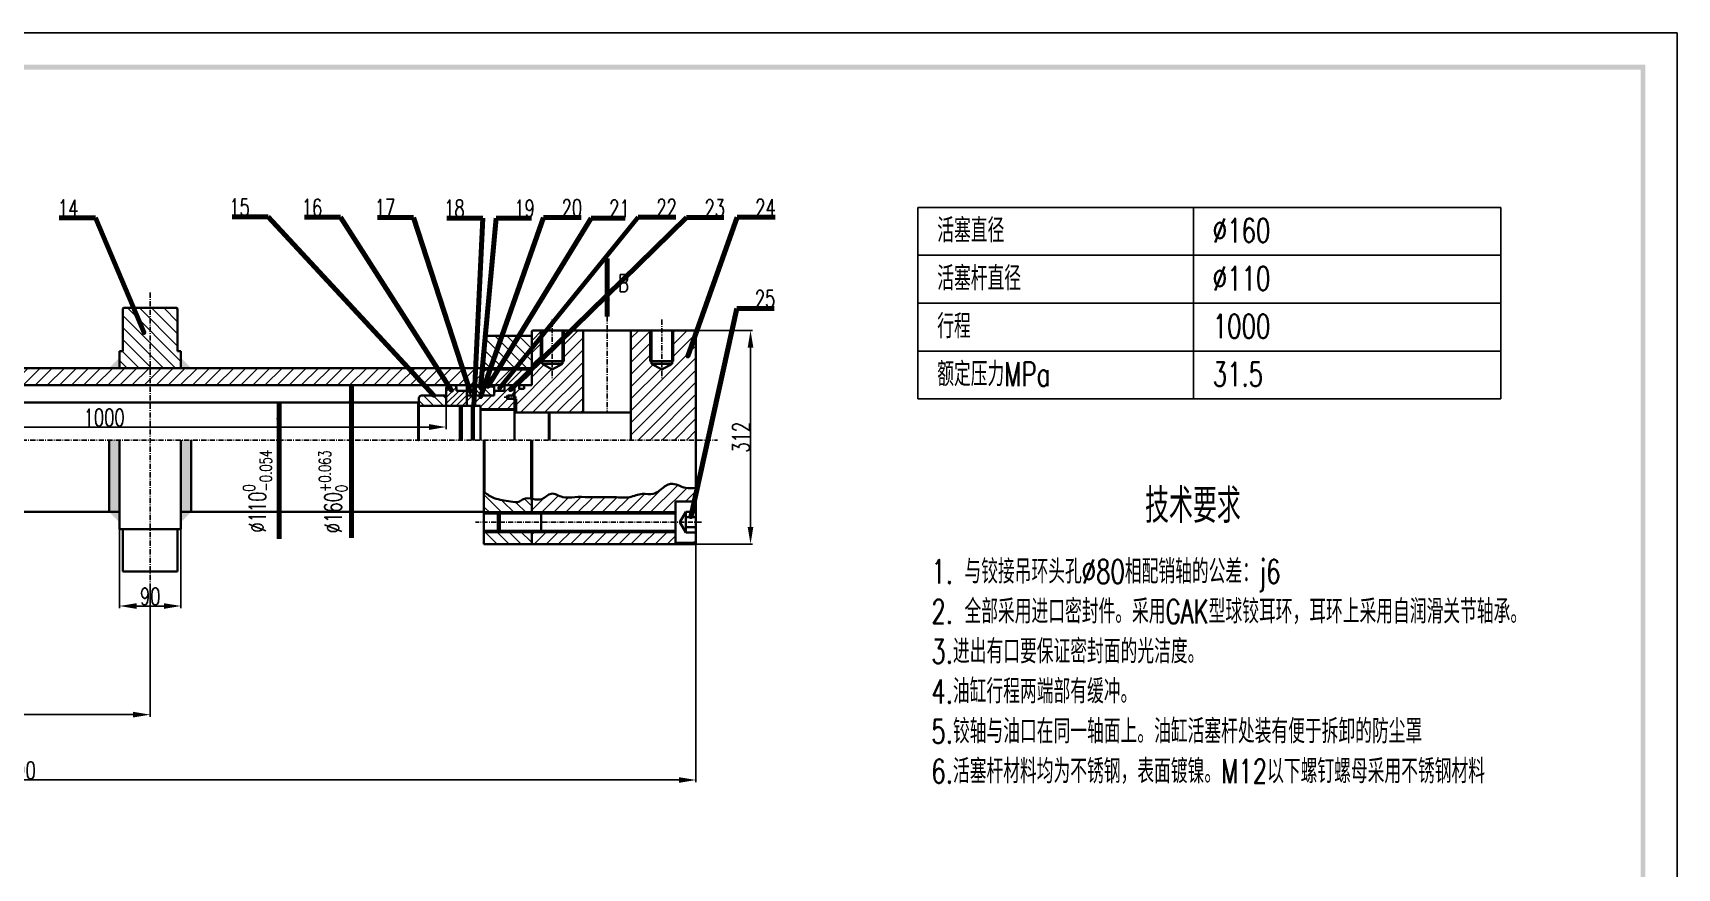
# Model space of a CAD drawing. Extents: x -526 to 4112, y -1359 to 3948.
# Drawn here: x 1709 to 4112, y 2728 to 3948 of the extents above; entities that cross this region are included whole.
import ezdxf

# ---------------------------------------------------------------- set-up
doc = ezdxf.new("R2010")
doc.units = 0
doc.header["$MEASUREMENT"] = 0
doc.linetypes.add('LINEL4', pattern=[12.5, 7.5, -2, 1, -2])
doc.layers.get('0').update_dxf_attribs({"linetype": 'CONTINUOUS'})
doc.layers.get('Defpoints').update_dxf_attribs({"linetype": 'CONTINUOUS'})
doc.layers.add('L1', color=2, linetype='CONTINUOUS', lineweight=35)
for name, color, linetype in [('L3', 4, 'CONTINUOUS'), ('L4', 5, 'LINEL4'), ('L6', 7, 'CONTINUOUS')]:
    doc.layers.add(name, color=color, linetype=linetype)
doc.styles.add('HZTXT', font='ROMANS', dxfattribs={"width": 0.7, "bigfont": 'HZTXT'})
doc.styles.get("Standard").update_dxf_attribs({"font": 'txt', "bigfont": 'hztxt.shx'})
doc.dimstyles.get("Standard").update_dxf_attribs({"dimtxt": 0.18, "dimasz": 0.18, "dimexe": 0.18, "dimexo": 0.0625, "dimgap": 0.09, "dimtad": 0, "dimtih": 1, "dimtoh": 1, "dimdec": 4, "dimzin": 0, "dimdsep": 46, "dimtxsty": 'Standard', "dimcen": 0.09, "dimadec": 0, "dimazin": 0, "dimtfac": 1, "dimtdec": 4, "dimtofl": 0, "dimtmove": 0, "dimatfit": 3, "dimfxl": 1, "dimtolj": 1, "dimtzin": 0, "dimarcsym": 0})
pattern_1 = [(135, (130.38, 3177.679), (-7.07107, -7.07107), [])]

# ---------------------------------------------------------------- blocks, each defined once
blk = doc.blocks.new('*D31')
at = {"layer": 'Defpoints', "color": 0, "transparency": 16777216}
for p in [(687.7, 3353.4), (1880.1, 3143), (1880.1, 2952.2)]:
    blk.add_point(p, dxfattribs=at)
at = {"layer": 'L3', "transparency": 16777216}
for p, q in [((687.7, 3353.4), (687.7, 2949.2)), ((1880.1, 3143), (1880.1, 2949.2)), ((712.7, 2952.2), (1855.1, 2952.2))]:
    blk.add_line(p, q, dxfattribs=at)
for points in [[(712.7, 2956.3), (712.7, 2948), (687.7, 2952.2)], [(1855.1, 2956.3), (1855.1, 2948), (1880.1, 2952.2)]]:
    blk.add_solid(points, dxfattribs=at)
at = {"layer": 'L3', "transparency": 16777216, "insert": (1283.9, 2966.2), "char_height": 25, "attachment_point": 5, "style": 'HZTXT'}
blk.add_mtext('\\A1;1200', dxfattribs=at)
blk = doc.blocks.new('*D32')
at = {"layer": 'Defpoints', "color": 0, "transparency": 16777216}
for p in [(1835.1, 3223.4), (1925.1, 3223.4), (1925.1, 3110.9)]:
    blk.add_point(p, dxfattribs=at)
at = {"layer": 'L3', "transparency": 16777216}
for p, q in [((1835.1, 3223.4), (1835.1, 3107.9)), ((1925.1, 3223.4), (1925.1, 3107.9)), ((1860.1, 3110.9), (1900.1, 3110.9))]:
    blk.add_line(p, q, dxfattribs=at)
for points in [[(1860.1, 3115), (1860.1, 3106.7), (1835.1, 3110.9)], [(1900.1, 3115), (1900.1, 3106.7), (1925.1, 3110.9)]]:
    blk.add_solid(points, dxfattribs=at)
at = {"layer": 'L3', "transparency": 16777216, "insert": (1880.1, 3124.9), "char_height": 25, "attachment_point": 5, "style": 'HZTXT'}
blk.add_mtext('\\A1;90', dxfattribs=at)
blk = doc.blocks.new('*D33')
at = {"layer": 'Defpoints', "color": 0, "transparency": 16777216}
for p in [(687.7, 3353.4), (2677.8, 3201.4), (2677.8, 2856.7)]:
    blk.add_point(p, dxfattribs=at)
at = {"layer": 'L3', "transparency": 16777216}
for p, q in [((687.7, 3353.4), (687.7, 2853.7)), ((2677.8, 3201.4), (2677.8, 2853.7)), ((712.7, 2856.7), (2652.8, 2856.7))]:
    blk.add_line(p, q, dxfattribs=at)
for points in [[(712.7, 2860.8), (712.7, 2852.5), (687.7, 2856.7)], [(2652.8, 2860.8), (2652.8, 2852.5), (2677.8, 2856.7)]]:
    blk.add_solid(points, dxfattribs=at)
at = {"layer": 'L3', "transparency": 16777216, "insert": (1682.8, 2870.7), "char_height": 25, "attachment_point": 5, "style": 'HZTXT'}
blk.add_mtext('\\A1;1990', dxfattribs=at)
blk = doc.blocks.new('*D35')
at = {"layer": 'Defpoints', "color": 0, "transparency": 16777216}
for p in [(2312.8, 3418.4), (1312.8, 3412.4), (2312.8, 3372.4)]:
    blk.add_point(p, dxfattribs=at)
at = {"layer": 'L3', "transparency": 16777216}
for p, q in [((2312.8, 3418.4), (2312.8, 3369.4)), ((1312.8, 3412.4), (1312.8, 3369.4)), ((1337.8, 3372.4), (2287.8, 3372.4))]:
    blk.add_line(p, q, dxfattribs=at)
for points in [[(1337.8, 3376.6), (1337.8, 3368.2), (1312.8, 3372.4)], [(2287.8, 3376.6), (2287.8, 3368.2), (2312.8, 3372.4)]]:
    blk.add_solid(points, dxfattribs=at)
at = {"layer": 'L3', "transparency": 16777216, "insert": (1812.8, 3386.4), "char_height": 25, "attachment_point": 5, "style": 'HZTXT'}
blk.add_mtext('\\A1;1000', dxfattribs=at)
blk = doc.blocks.new('*D36')
at = {"layer": 'Defpoints', "color": 0, "transparency": 16777216}
for p in [(2676.8, 3513.4), (2677.8, 3201.4), (2757.6, 3201.4)]:
    blk.add_point(p, dxfattribs=at)
at = {"layer": 'L3', "transparency": 16777216}
for p, q in [((2676.8, 3513.4), (2760.6, 3513.4)), ((2757.6, 3488.4), (2757.6, 3226.4)), ((2677.8, 3201.4), (2760.6, 3201.4))]:
    blk.add_line(p, q, dxfattribs=at)
for points in [[(2753.4, 3488.4), (2761.7, 3488.4), (2757.6, 3513.4)], [(2753.4, 3226.4), (2761.7, 3226.4), (2757.6, 3201.4)]]:
    blk.add_solid(points, dxfattribs=at)
at = {"layer": 'L3', "transparency": 16777216, "insert": (2743.6, 3357.4), "char_height": 25, "attachment_point": 5, "rotation": 90, "style": 'HZTXT'}
blk.add_mtext('\\A1;312', dxfattribs=at)

msp = doc.modelspace()

# ---------------------------------------------------------------- hatches: boundary and pattern name
h = msp.add_hatch()
h.set_pattern_fill('ANSI31', color=256, scale=100)
h.paths.add_polyline_path([(2677.81, 3512.41), (2676.81, 3513.41), (2644.98, 3513.41), (2644.98, 3468.41), (2642.81, 3468.41), (2642.81, 3464.9), (2627.81, 3456.24), (2612.81, 3464.9), (2612.81, 3468.41), (2610.63, 3468.41), (2610.63, 3513.41), (2582.81, 3513.41), (2582.81, 3353.41), (2677.81, 3353.41)])
h.paths.add_polyline_path([(2512.81, 3513.41), (2484.98, 3513.41), (2484.98, 3468.41), (2482.81, 3468.41), (2482.81, 3464.9), (2467.81, 3456.24), (2452.81, 3464.9), (2452.81, 3468.41), (2450.63, 3468.41), (2450.63, 3513.41), (2438.81, 3513.41), (2437.81, 3512.41), (2437.81, 3456.41), (2437.81, 3433.41), (2426.6, 3433.41), (2426.6, 3428.17), (2419.2, 3428.17), (2419.2, 3433.41), (2412.81, 3433.41), (2412.81, 3413.38), (2414.81, 3413.38), (2414.81, 3393.41), (2462.81, 3393.41), (2512.81, 3393.41)])
edge = h.paths.add_edge_path()
edge.add_line((2647.81, 3263.41), (2673.81, 3263.41))
edge.add_arc((2673.81, 3259.41), 4, 0, 90, ccw=False)
edge.add_line((2677.81, 3259.41), (2677.81, 3283.47))
edge.add_spline(control_points=[(2677.81, 3283.47), (2672.85, 3282.95), (2660.23, 3281.63), (2642.45, 3294.1), (2627.63, 3281.8), (2615.2, 3272.4), (2598.08, 3276.89), (2580.32, 3267.67), (2560.04, 3270.53), (2540.07, 3269.92), (2520.64, 3269.82), (2501.51, 3270.85), (2483.06, 3267.31), (2466.19, 3279.82), (2453.92, 3264.45), (2443.58, 3266.55), (2438.81, 3267.4)], knot_values=[74.9499303, 74.9499303, 74.9499303, 74.9499303, 89.7963516, 112.7585661, 128.7471497, 142.0186313, 157.860409, 177.0709171, 199.249406, 217.4674338, 237.269656, 257.4679143, 274.8938699, 292.578221, 308.1812143, 321.8803984, 321.8803984, 321.8803984, 321.8803984], degree=3, periodic=0)
edge.add_spline(control_points=[(2438.81, 3267.4), (2438.47, 3267.46), (2438.14, 3267.52), (2437.81, 3267.58)], knot_values=[73.9919907, 73.9919907, 73.9919907, 73.9919907, 74.9499303, 74.9499303, 74.9499303, 74.9499303], degree=3, periodic=0)
edge.add_line((2437.81, 3267.58), (2437.81, 3248.41))
edge.add_line((2437.81, 3248.41), (2542.81, 3248.41))
edge.add_line((2542.81, 3248.41), (2647.81, 3248.41))
edge.add_line((2647.81, 3248.41), (2647.81, 3263.41))
h.paths.add_polyline_path([(2647.81, 3218.41), (2541.81, 3218.41), (2437.81, 3218.41), (2437.81, 3201.41), (2677.81, 3201.41), (2677.81, 3207.41, -0.4142136), (2673.81, 3203.41), (2647.81, 3203.41)])
h.paths.add_polyline_path([(2647.81, 3220.95), (2542.81, 3220.95), (2451.35, 3220.95), (2451.35, 3218.41), (2541.81, 3218.41), (2647.81, 3218.41)])
h.paths.add_polyline_path([(2647.81, 3248.41), (2542.81, 3248.41), (2451.35, 3248.41), (2451.35, 3245.87), (2542.81, 3245.87), (2647.81, 3245.87)])
h.paths.add_polyline_path([(2452.81, 3513.41), (2450.63, 3513.41), (2450.63, 3468.41), (2452.81, 3468.41)], flags=17)
h.paths.add_polyline_path([(2484.98, 3513.41), (2482.81, 3513.41), (2482.81, 3468.41), (2484.98, 3468.41)], flags=17)
at = {"layer": 'L1'}
h = msp.add_hatch(color=256, dxfattribs=at)
h.dxf.hatch_style = 1
h.paths.add_polyline_path([(1835.09, 3353.41), (1820.09, 3353.41), (1820.09, 3248.41), (1835.09, 3248.41)])
h.paths.add_polyline_path([(1835.09, 3248.41), (1820.09, 3248.41), (1835.09, 3233.41)])
h.paths.add_polyline_path([(1940.09, 3248.41), (1925.09, 3248.41), (1925.09, 3233.41)])
h.paths.add_polyline_path([(1940.09, 3353.41), (1925.09, 3353.41), (1925.09, 3248.41), (1940.09, 3248.41)])
h.paths.add_polyline_path([(1835.09, 3473.41), (1820.09, 3458.41), (1835.09, 3458.41)])
h.paths.add_polyline_path([(1925.09, 3473.41), (1925.09, 3458.41), (1940.09, 3458.41)])
at = {"layer": 'L6'}
h = msp.add_hatch(dxfattribs=at)
h.set_pattern_fill('ANSI31', color=256, scale=100, angle=90)
h.set_pattern_definition([(135, (742.894, 3200.706), (-8.83883, -8.83883), [])])
h.paths.add_polyline_path([(1920.09, 3545.41), (1919.09, 3546.41), (1880.09, 3546.41), (1880.09, 3458.41), (1925.09, 3458.41), (1925.09, 3483.41), (1920.09, 3483.41)])
h.paths.add_polyline_path([(1880.09, 3546.41), (1841.09, 3546.41), (1840.09, 3545.41), (1840.09, 3483.41), (1835.09, 3483.41), (1835.09, 3458.41), (1880.09, 3458.41)])
h = msp.add_hatch(dxfattribs=at)
h.set_pattern_fill('ANSI31', color=256, scale=100, angle=90)
h.set_pattern_definition([(135, (130.38, 3177.679), (-8.838835, -8.838835), [])])
h.paths.add_polyline_path([(2437.81, 3504.41), (2436.81, 3505.41), (2368.81, 3505.41), (2367.81, 3504.41), (2367.81, 3498.41), (2367.81, 3458.41), (2437.81, 3458.41)])
h.paths.add_polyline_path([(2437.81, 3458.41), (2367.81, 3458.41), (2367.81, 3456.41), (2437.81, 3456.41)])
edge = h.paths.add_edge_path()
edge.add_spline(control_points=[(2437.81, 3267.58), (2437.47, 3267.64), (2437.14, 3267.69), (2436.81, 3267.75)], knot_values=[73.0310194, 73.0310194, 73.0310194, 73.0310194, 73.9919907, 73.9919907, 73.9919907, 73.9919907], degree=3, periodic=0)
edge.add_spline(control_points=[(2436.81, 3267.75), (2432.91, 3268.38), (2426.78, 3268.85), (2418.33, 3261.49), (2402.68, 3264.69), (2384.93, 3266.12), (2373.44, 3273.63), (2368.81, 3276.74)], knot_values=[1.1826471, 1.1826471, 1.1826471, 1.1826471, 12.4382302, 19.3641268, 32.4335851, 56.6013823, 73.0310194, 73.0310194, 73.0310194, 73.0310194], degree=3, periodic=0)
edge.add_spline(control_points=[(2368.81, 3276.74), (2368.47, 3276.96), (2368.14, 3277.19), (2367.81, 3277.41)], knot_values=[0, 0, 0, 0, 1.1826471, 1.1826471, 1.1826471, 1.1826471], degree=3, periodic=0)
edge.add_line((2367.81, 3277.41), (2367.81, 3248.41))
edge.add_line((2367.81, 3248.41), (2437.81, 3248.41))
edge.add_line((2437.81, 3248.41), (2437.81, 3267.58))
h.paths.add_polyline_path([(2437.81, 3218.41), (2367.81, 3218.41), (2367.81, 3201.41), (2437.81, 3201.41)])
h.paths.add_polyline_path([(2437.81, 3220.95), (2367.81, 3220.95), (2367.81, 3218.41), (2437.81, 3218.41)])
h.paths.add_polyline_path([(2437.81, 3248.41), (2367.81, 3248.41), (2367.81, 3245.87), (2437.81, 3245.87)])
h = msp.add_hatch(dxfattribs=at)
h.set_pattern_fill('ANSI31', color=256, scale=100)
h.set_pattern_definition([(45, (130.38, 3177.679), (-8.838835, 8.838835), [])])
h.paths.add_polyline_path([(2437.81, 3456.41), (2367.81, 3456.41), (2367.81, 3458.41), (1587.77, 3458.41), (1372.77, 3458.41), (1372.77, 3456.43), (1302.77, 3456.43), (1302.77, 3435.41), (1302.77, 3433.41), (1312.77, 3433.41), (1597.77, 3433.41), (2437.81, 3433.41)])
h = msp.add_hatch(dxfattribs=at)
h.set_pattern_fill('ANSI31', color=256, scale=80, angle=90)
h.set_pattern_definition(pattern_1)
h.paths.add_polyline_path([(2276.81, 3418.45, 0.4145157), (2272.81, 3414.45), (2272.81, 3408.41), (2272.81, 3403.41), (2312.81, 3403.41), (2312.81, 3418.41)])
h = msp.add_hatch(dxfattribs=at)
h.set_pattern_fill('ANSI31', color=256, scale=50)
h.set_pattern_definition([(45, (130.38, 3177.679), (-4.419417, 4.419417), [])])
h.paths.add_polyline_path([(2327.81, 3425.44), (2327.81, 3429.41, 0.4142136), (2323.81, 3433.41), (2316.81, 3433.41, 0.4142136), (2312.81, 3429.41), (2312.81, 3403.41), (2332.81, 3403.41), (2335.81, 3403.41), (2337.81, 3403.41), (2342.81, 3403.41), (2342.81, 3425.44)])
h = msp.add_hatch(dxfattribs=at)
h.set_pattern_fill('ANSI31', color=256, scale=80)
h.set_pattern_definition([(45, (130.38, 3177.679), (-7.071068, 7.071068), [])])
h.paths.add_polyline_path([(2382.72, 3418.41), (2342.81, 3418.41), (2342.81, 3403.41), (2362.81, 3403.41), (2362.81, 3398.41), (2392.81, 3398.41), (2412.8, 3398.41), (2412.8, 3413.38), (2402.81, 3413.38), (2401.36, 3415.88), (2402.81, 3418.38), (2412.81, 3418.38), (2412.81, 3433.41), (2397.81, 3433.41), (2397.81, 3425.41), (2382.72, 3425.41)])
h = msp.add_hatch(dxfattribs=at)
h.set_pattern_fill('ANSI31', color=256, scale=80, angle=90)
h.set_pattern_definition(pattern_1)
h.paths.add_polyline_path([(2382.72, 3425.41), (2382.72, 3433.41), (2381.05, 3433.41), (2381.05, 3431.41), (2366.05, 3431.41), (2366.05, 3433.41), (2364.54, 3433.41), (2364.54, 3429.41), (2361.54, 3429.41), (2361.54, 3433.41), (2359.45, 3433.41), (2359.45, 3431.41), (2344.45, 3431.41), (2344.45, 3433.41), (2342.81, 3433.41), (2342.81, 3418.41), (2382.72, 3418.41)])

# ---------------------------------------------------------------- linework, layer by layer
at = {"layer": 'L1'}
for p, q in [((1841.09, 3546.41), (1840.09, 3545.41)), ((1841.09, 3546.41), (1840.09, 3545.41)), ((1840.09, 3545.41), (1840.09, 3483.41)), ((1919.09, 3546.41), (1841.09, 3546.41)), ((1920.09, 3545.41), (1919.09, 3546.41)), ((1920.09, 3483.41), (1920.09, 3545.41)), ((2437.81, 3512.41), (2438.81, 3513.41)), ((2437.81, 3512.41), (2437.81, 3456.41)), ((2676.81, 3513.41), (2438.81, 3513.41)), ((2452.81, 3513.41), (2452.81, 3513.41)), ((2452.81, 3513.41), (2452.81, 3464.9)), ((2482.81, 3513.41), (2482.81, 3464.9)), ((2512.81, 3513.41), (2512.81, 3393.41)), ((2582.81, 3513.41), (2582.81, 3353.41)), ((2612.81, 3513.41), (2612.81, 3464.9)), ((2642.81, 3513.41), (2642.81, 3464.9)), ((2677.81, 3512.41), (2676.81, 3513.41)), ((2677.81, 3353.41), (2677.81, 3512.41)), ((2677.81, 3353.41), (2677.81, 3512.41)), ((2367.81, 3504.41), (2368.81, 3505.41)), ((2367.81, 3498.41), (2367.81, 3504.41)), ((2367.81, 3498.41), (2367.81, 3456.41)), ((2368.81, 3505.41), (2436.81, 3505.41)), ((2436.81, 3505.41), (2437.81, 3504.41)), ((2437.81, 3504.41), (2437.81, 3498.41)), ((1840.09, 3483.41), (1835.09, 3483.41)), ((1835.09, 3483.41), (1835.09, 3458.41)), ((1835.09, 3458.41), (1835.09, 3483.41)), ((1835.09, 3483.41), (1835.09, 3483.41)), ((1920.09, 3483.41), (1925.09, 3483.41)), ((1925.09, 3483.41), (1925.09, 3458.41)), ((2450.63, 3468.41), (2484.98, 3468.41)), ((2452.81, 3464.9), (2467.81, 3456.24)), ((2482.81, 3464.9), (2452.81, 3464.9)), ((2482.81, 3464.9), (2467.81, 3456.24)), ((2644.98, 3468.41), (2610.63, 3468.41)), ((2612.81, 3464.9), (2642.81, 3464.9)), ((2612.81, 3464.9), (2627.81, 3456.24)), ((2642.81, 3464.9), (2627.81, 3456.24)), ((1587.77, 3458.41), (2437.81, 3458.41)), ((2367.81, 3456.41), (2437.81, 3456.41)), ((2437.81, 3456.41), (2437.81, 3433.41)), ((1597.77, 3433.41), (2437.81, 3433.41)), ((2272.81, 3408.41), (2272.81, 3414.45)), ((2276.81, 3418.45), (2312.81, 3418.41)), ((2312.81, 3433.41), (2317.81, 3433.41)), ((2312.81, 3403.41), (2312.81, 3429.41)), ((2316.81, 3433.41), (2323.81, 3433.41)), ((2327.81, 3429.41), (2327.81, 3425.44)), ((2327.81, 3425.44), (2342.81, 3425.44)), ((2382.72, 3433.41), (2340.36, 3433.41)), ((2342.81, 3403.41), (2342.81, 3433.41)), ((2342.81, 3425.44), (2342.81, 3424.75)), ((2342.81, 3424.75), (2342.81, 3412.07)), ((2342.81, 3418.41), (2382.72, 3418.41)), ((2344.45, 3433.41), (2344.45, 3431.41)), ((2344.45, 3431.41), (2359.45, 3431.41)), ((2359.45, 3431.41), (2359.45, 3433.41)), ((2361.54, 3433.41), (2361.54, 3429.41)), ((2361.54, 3433.41), (2364.54, 3433.41)), ((2361.54, 3429.41), (2364.54, 3429.41)), ((2361.54, 3418.41), (2361.54, 3416.41)), ((2361.54, 3416.41), (2364.54, 3416.41)), ((2364.54, 3429.41), (2364.54, 3433.41)), ((2364.54, 3416.41), (2364.54, 3418.41)), ((2366.05, 3433.41), (2366.05, 3431.41)), ((2366.05, 3431.41), (2381.05, 3431.41)), ((2381.05, 3431.41), (2381.05, 3433.41)), ((2382.72, 3425.41), (2382.72, 3433.41)), ((2397.81, 3425.41), (2382.72, 3425.41)), ((2382.72, 3418.41), (2382.72, 3425.41)), ((2412.81, 3433.41), (2397.81, 3433.41)), ((2397.81, 3433.41), (2397.81, 3425.41)), ((2402.81, 3418.38), (2401.36, 3415.88)), ((2402.81, 3413.38), (2401.36, 3415.88)), ((2412.81, 3418.38), (2402.81, 3418.38)), ((2402.81, 3418.38), (2402.81, 3413.38)), ((2402.81, 3413.38), (2412.81, 3413.38)), ((2412.81, 3418.38), (2404.81, 3418.38)), ((2412.81, 3433.41), (2412.8, 3353.41)), ((2412.81, 3393.41), (2412.81, 3433.41)), ((2412.81, 3413.38), (2414.81, 3413.38)), ((2414.81, 3413.38), (2414.81, 3393.41)), ((2419.2, 3433.41), (2419.2, 3428.17)), ((2419.2, 3428.17), (2426.6, 3428.17)), ((2426.6, 3428.17), (2426.6, 3433.41)), ((2271.81, 3408.41), (1597.77, 3408.41)), ((2271.81, 3353.41), (2271.81, 3408.41)), ((2271.81, 3408.41), (2271.81, 3408.41)), ((2272.81, 3407.41), (2271.81, 3408.41)), ((2272.81, 3403.41), (2272.81, 3408.41)), ((2272.81, 3407.41), (2272.81, 3403.41)), ((2332.81, 3403.41), (2272.81, 3403.41)), ((2272.81, 3403.41), (2312.81, 3403.41)), ((2272.81, 3403.41), (2272.81, 3353.41)), ((2362.81, 3403.41), (2332.81, 3403.41)), ((2332.81, 3403.41), (2332.81, 3353.41)), ((2332.81, 3403.41), (2337.81, 3403.41)), ((2332.81, 3403.41), (2335.81, 3403.41)), ((2332.81, 3400.44), (2335.81, 3400.44)), ((2335.81, 3403.41), (2335.81, 3353.41)), ((2350.05, 3403.41), (2350.05, 3353.41)), ((2350.05, 3400.44), (2353.05, 3400.44)), ((2353.05, 3403.41), (2353.05, 3353.41)), ((2362.81, 3398.41), (2362.81, 3403.41)), ((2392.81, 3398.41), (2362.81, 3398.41)), ((2362.81, 3398.41), (2362.81, 3353.41)), ((2362.81, 3397.45), (2412.81, 3397.45)), ((2392.81, 3398.41), (2412.81, 3398.41)), ((2512.81, 3393.41), (2412.81, 3393.41)), ((2412.81, 3393.41), (2462.81, 3393.41)), ((2462.81, 3393.41), (2462.81, 3353.41)), ((2462.81, 3393.41), (2462.81, 3393.41)), ((2463.81, 3392.41), (2462.81, 3393.41)), ((2463.81, 3353.41), (2463.81, 3392.41)), ((2512.81, 3393.41), (2582.81, 3393.41)), ((1820.09, 3353.41), (1820.09, 3248.41)), ((1835.09, 3248.41), (1835.09, 3353.41)), ((1925.09, 3248.41), (1925.09, 3353.41)), ((1940.09, 3353.41), (1940.09, 3248.41)), ((2272.81, 3353.41), (2271.81, 3353.41)), ((2367.81, 3201.41), (2367.81, 3353.41)), ((2367.81, 3353.41), (2367.81, 3248.41)), ((2368.81, 3353.41), (2368.81, 3276.74)), ((2436.81, 3353.41), (2436.81, 3267.75)), ((2437.81, 3353.41), (2437.81, 3245.87)), ((2677.81, 3353.41), (2677.81, 3248.41)), ((1835.09, 3248.41), (1657.77, 3248.41)), ((1835.09, 3223.41), (1835.09, 3248.41)), ((2367.81, 3248.41), (1925.09, 3248.41)), ((1925.09, 3223.41), (1925.09, 3248.41)), ((2542.81, 3245.87), (2367.81, 3245.87)), ((2388.28, 3245.87), (2391.02, 3248.41)), ((2388.28, 3245.87), (2388.28, 3220.95)), ((2391.02, 3248.41), (2391.02, 3218.41)), ((2451.35, 3248.41), (2451.35, 3218.41)), ((2542.81, 3245.87), (2647.81, 3245.87)), ((2647.81, 3263.41), (2673.81, 3263.41)), ((2647.81, 3263.41), (2647.81, 3203.41)), ((2662.81, 3248.41), (2654.15, 3233.41)), ((2677.81, 3248.41), (2662.81, 3248.41)), ((2662.81, 3248.41), (2662.81, 3218.41)), ((2662.81, 3248.41), (2662.81, 3233.41)), ((2677.81, 3259.41), (2677.81, 3207.41)), ((2677.81, 3248.41), (2677.81, 3233.41)), ((1835.09, 3233.41), (1835.09, 3223.41)), ((1840.09, 3223.41), (1835.09, 3223.41)), ((1840.09, 3161.41), (1840.09, 3223.41)), ((1840.09, 3223.41), (1920.09, 3223.41)), ((1840.09, 3223.41), (1840.09, 3170.41)), ((1920.09, 3223.41), (1925.09, 3223.41)), ((1920.09, 3223.41), (1920.09, 3161.41)), ((2542.81, 3220.95), (2367.81, 3220.95)), ((2391.02, 3218.41), (2388.28, 3220.95)), ((2437.81, 3218.41), (2437.81, 3220.95)), ((2542.81, 3220.95), (2647.81, 3220.95)), ((2654.15, 3233.41), (2662.81, 3218.41)), ((2662.81, 3218.41), (2654.15, 3233.41)), ((2677.81, 3240.91), (2662.81, 3240.91)), ((2662.81, 3233.41), (2662.81, 3218.41)), ((2677.81, 3225.91), (2662.81, 3225.91)), ((2677.81, 3225.91), (2662.81, 3225.91)), ((2677.81, 3233.41), (2677.81, 3218.41)), ((2677.81, 3233.41), (2677.81, 3207.41)), ((2367.81, 3201.41), (2677.81, 3201.41)), ((2437.81, 3218.41), (2437.81, 3201.41)), ((2673.81, 3203.41), (2647.81, 3203.41)), ((2647.81, 3203.41), (2673.81, 3203.41)), ((2662.81, 3218.41), (2677.81, 3218.41)), ((2677.81, 3218.41), (2662.81, 3218.41)), ((2677.81, 3207.41), (2677.81, 3201.41)), ((1840.09, 3161.41), (1920.09, 3161.41))]:
    msp.add_line(p, q, dxfattribs=at)
for centre, start, end in [((2276.81, 3414.45), 89.94089, 180), ((2316.81, 3429.41), 90, 180), ((2323.81, 3429.41), 0, 90), ((2673.81, 3259.41), 0, 90), ((2673.81, 3207.41), 270, 0)]:
    msp.add_arc(centre, 4, start, end, dxfattribs=at)
msp.add_open_spline([(2367.81, 3277.41), (2372.77, 3274.07), (2384.54, 3266.15), (2402.68, 3264.69), (2418.33, 3261.49), (2431.01, 3272.53), (2450.48, 3260.14), (2466.19, 3279.82), (2483.06, 3267.31), (2501.51, 3270.85), (2520.64, 3269.82), (2540.07, 3269.92), (2560.04, 3270.53), (2580.32, 3267.67), (2598.08, 3276.89), (2615.2, 3272.4), (2627.63, 3281.8), (2642.45, 3294.1), (2660.23, 3281.63), (2672.85, 3282.95), (2677.81, 3283.47)], degree=3, knots=[0, 0, 0, 0, 17.6122842, 41.7800814, 54.8495397, 61.7754363, 88.6491145, 104.2521078, 121.9364589, 139.3624144, 159.5606728, 179.362895, 197.5809228, 219.7594117, 238.9699198, 254.8116975, 268.0831791, 284.0717627, 307.0339772, 321.8803984, 321.8803984, 321.8803984, 321.8803984], dxfattribs=at)
for points in [[(4058.47, 3894.76), (4065.47, 3901.76), (165.46, 3894.76), (158.46, 3901.76)], [(4058.47, 1031.76), (4065.47, 1024.76), (4058.47, 3894.76), (4065.47, 3901.76)]]:
    msp.add_trace(points, dxfattribs=at)
at = {"layer": 'L3'}
for p, q in [((3002.32, 3523.39), (3002.32, 3693.39)), ((3002.32, 3693.39), (3854.27, 3693.39)), ((3405.06, 3523.39), (3405.06, 3693.39)), ((3854.27, 3523.39), (3854.27, 3693.39)), ((3002.32, 3453.39), (3002.32, 3623.39)), ((3002.32, 3623.39), (3854.27, 3623.39)), ((3405.06, 3453.39), (3405.06, 3623.39)), ((3854.27, 3413.39), (3854.27, 3623.39)), ((3002.32, 3413.39), (3002.32, 3553.39)), ((3002.32, 3553.39), (3853.69, 3553.39)), ((3405.06, 3413.39), (3405.06, 3553.39)), ((3002.32, 3483.39), (3853.69, 3483.39)), ((3405.06, 3413.39), (3405.06, 3483.39)), ((3002.32, 3413.39), (3854.27, 3413.39))]:
    msp.add_line(p, q, dxfattribs=at)
at = {"layer": 'L3', "color": 2}
msp.add_line((2438.81, 3353.41), (2438.81, 3267.4), dxfattribs=at)
at = {"layer": 'L3'}
msp.add_lwpolyline([(-88.04, 978.26), (4111.97, 978.26), (4111.97, 3948.26), (-88.04, 3948.26)], close=True, dxfattribs=at)
at = {"layer": 'L4'}
for p, q in [((1880.09, 3568.87), (1880.09, 3142.97)), ((2547.81, 3533.95), (2547.86, 3393.41)), ((2467.81, 3529.37), (2467.81, 3442.61)), ((2627.81, 3529.37), (2627.81, 3442.61)), ((2582.81, 3503.41), (2582.81, 3353.41)), ((2363.04, 3433.41), (2363.04, 3413.31)), ((2397.53, 3415.88), (2415.53, 3415.88)), ((529.76, 3353.41), (2709.18, 3353.41)), ((2685.82, 3233.41), (2355.62, 3233.41))]:
    msp.add_line(p, q, dxfattribs=at)
at = {"layer": 'L6'}
for p, q in [((2450.63, 3468.41), (2450.63, 3513.41)), ((2484.98, 3468.41), (2484.98, 3513.41)), ((2610.63, 3468.41), (2610.63, 3513.41)), ((2644.98, 3468.41), (2644.98, 3513.41)), ((2542.81, 3248.41), (2367.81, 3248.41)), ((2542.81, 3248.41), (2647.81, 3248.41)), ((2541.81, 3218.41), (2367.81, 3218.41)), ((2541.81, 3218.41), (2647.81, 3218.41))]:
    msp.add_line(p, q, dxfattribs=at)

# ---------------------------------------------------------------- texts
at = {"layer": 'L3', "style": 'HZTXT', "width": 0.7}
for s, height, p in [('活塞直径', 35, (3030.5, 3642.08)), ('%%C160', 35, (3433.25, 3642.08)), ('活塞杆直径', 35, (3030.5, 3572.08)), ('%%C110', 35, (3433.25, 3572.08)), ('行程', 35, (3030.5, 3502.08)), ('1000', 35, (3433.25, 3502.08)), ('额定压力MPa', 35, (3030.5, 3432.08)), ('31.5', 35, (3433.25, 3432.08)), ('技术要求', 50, (3334.22, 3232.37))]:
    msp.add_text(s, height=height, dxfattribs=at).set_placement(p)
at = {"layer": 'L3', "char_height": 25, "style": 'HZTXT'}
for s, insert, attachment_point in [('\\A1;14', (1760.16, 3679.4), 8), ('\\A1;15', (2025.77, 3680.9), 9), ('\\A1;16', (2131.53, 3680.53), 9), ('\\A1;17', (2238.35, 3680.13), 9), ('\\A1;18', (2339.69, 3679.16), 9), ('\\A1;19', (2412.29, 3679.22), 7), ('\\A1;20', (2481.46, 3679.93), 7), ('\\A1;21', (2551.06, 3679.16), 7), ('\\A1;22', (2619.85, 3680.38), 7), ('\\A1;23', (2690.32, 3679.81), 7), ('\\A1;24', (2764.44, 3680.31), 7), ('\\A1;25', (2763.87, 3547.22), 7)]:
    msp.add_mtext(s, dxfattribs=dict(at, insert=insert, attachment_point=attachment_point))
at = {"layer": 'L3', "attachment_point": 1, "style": 'HZTXT'}
for s, width, insert, char_height in [('B', 50.2355, (2564.24, 3595.14), 25), ('1. 与铰接吊环头孔%%C80相配销轴的公差：j6\\P2. 全部采用进口密封件。采用GAK型球铰耳环，耳环上采用自润滑关节轴承。\\P3.进出有口要保证密封面的光洁度。\\P4.油缸行程两端部有缓冲。\\P5.铰轴与油口在同一轴面上。油缸活塞杆处装有便于拆卸的防尘罩\\P6.活塞杆材料均为不锈钢，表面镀镍。M12以下螺钉螺母采用不锈钢材料', 930.8984, (3021.95, 3178.7), 35)]:
    msp.add_mtext_dynamic_manual_height_columns(s, width=width, gutter_width=20, heights=[0], dxfattribs=dict(at, insert=insert, char_height=char_height))
at = {"layer": 'L3', "char_height": 25, "attachment_point": 1, "rotation": 90, "style": 'HZTXT'}
for s, insert in [('\\A1;%%C110{\\H0.7x;\\S0^ -0.054;}', (2015.81, 3218.06)), ('\\A1;%%C160{\\H0.7x;\\S+0.063^ 0;}', (2126.54, 3217.35))]:
    msp.add_mtext_dynamic_manual_height_columns(s, width=317.0821, gutter_width=20, heights=[0], dxfattribs=dict(at, insert=insert))

# ---------------------------------------------------------------- dimensions: what is measured, and where the dimension line sits
at = {"layer": 'L3'}
dim = msp.add_linear_dim(base=(2757.58, 3201.41), p1=(2676.81, 3513.41), p2=(2677.81, 3201.41), angle=90, dimstyle='Standard', override={"dimtxt": 25, "dimasz": 25, "dimexe": 3, "dimexo": 0, "dimgap": 1.5, "dimtad": 1, "dimtih": 0, "dimtoh": 0, "dimdec": 1, "dimzin": 9, "dimtxsty": 'HZTXT', "dimcen": 0, "dimclrd": 256, "dimclre": 256, "dimclrt": 256, "dimtp": -0.048, "dimtm": 0.108, "dimtfac": 0.6, "dimtdec": 1, "dimtofl": 1, "dimtmove": 2, "dimtzin": 9, "dimlwd": 65535, "dimlwe": 65535}, dxfattribs=at)
dim.commit()
dim.dimension.update_dxf_attribs({"geometry": '*D36', "text_midpoint": (2743.58, 3357.41)})
for base, p1, p2, picture, middle in [((2312.81, 3372.39), (1312.77, 3412.41), (2312.81, 3418.41), '*D35', (1812.79, 3386.39)), ((1925.09, 3110.88), (1835.09, 3223.41), (1925.09, 3223.41), '*D32', (1880.09, 3124.88))]:
    dim = msp.add_linear_dim(base=base, p1=p1, p2=p2, dimstyle='Standard', override={"dimtxt": 25, "dimasz": 25, "dimexe": 3, "dimexo": 0, "dimgap": 1.5, "dimtad": 1, "dimtih": 0, "dimtoh": 0, "dimdec": 1, "dimzin": 9, "dimtxsty": 'HZTXT', "dimcen": 0, "dimclrd": 256, "dimclre": 256, "dimclrt": 256, "dimtfac": 0.6, "dimtdec": 1, "dimtofl": 1, "dimtmove": 2, "dimtzin": 9, "dimlwd": 65535, "dimlwe": 65535}, dxfattribs=at)
    dim.commit()
    dim.dimension.update_dxf_attribs({"geometry": picture, "text_midpoint": middle})
for base, p2, text, picture, middle in [((1880.09, 2952.15), (1880.09, 3142.97), '1200', '*D31', (1283.92, 2966.15)), ((2677.81, 2856.68), (2677.81, 3201.41), '1990', '*D33', (1682.78, 2870.68))]:
    dim = msp.add_linear_dim(base=base, p1=(687.75, 3353.41), p2=p2, text=text, dimstyle='Standard', override={"dimtxt": 25, "dimasz": 25, "dimexe": 3, "dimexo": 0, "dimgap": 1.5, "dimtad": 1, "dimtih": 0, "dimtoh": 0, "dimdec": 1, "dimzin": 9, "dimtxsty": 'HZTXT', "dimcen": 0, "dimclrd": 256, "dimclre": 256, "dimclrt": 256, "dimtfac": 0.6, "dimtdec": 1, "dimtofl": 1, "dimtmove": 2, "dimtzin": 9, "dimlwd": 65535, "dimlwe": 65535}, dxfattribs=at)
    dim.commit()
    dim.dimension.update_dxf_attribs({"geometry": picture, "text_midpoint": middle})

# ---------------------------------------------------------------- leaders
at = {"layer": 'L3', "annotation_type": 0, "has_hookline": 1}
for points, hookline_direction, text_width in [([(1871.18, 3510.05), (1799.99, 3677.9), (1774.99, 3677.9)], 1, 26.67), ([(2294.81, 3418.43), (2052.27, 3679.4), (2027.27, 3679.4)], 1, 25.83), ([(2320.69, 3425.71), (2158.03, 3679.03), (2133.03, 3679.03)], 1, 25.83), ([(2347.71, 3423.69), (2264.85, 3678.63), (2239.85, 3678.63)], 1, 25.83), ([(2353.05, 3403.41), (2366.19, 3677.66), (2341.19, 3677.66)], 1, 25.83), ([(2363.04, 3416.41), (2454.96, 3678.43), (2479.96, 3678.43)], 0, 28.33), ([(2363.04, 3429.41), (2385.79, 3677.72), (2410.79, 3677.72)], 0, 25), ([(2373.55, 3431.41), (2524.56, 3677.66), (2549.56, 3677.66)], 0, 23.33), ([(2390.49, 3429.28), (2593.35, 3678.88), (2618.35, 3678.88)], 0, 28.33), ([(2406.61, 3426.55), (2663.82, 3678.31), (2688.82, 3678.31)], 0, 28.33), ([(2665.97, 3475.71), (2737.94, 3678.81), (2762.94, 3678.81)], 0, 29.17), ([(2670.31, 3240.91), (2737.37, 3545.72), (2762.37, 3545.72)], 0, 28.33)]:
    msp.add_leader(points, dimstyle='Standard', override={"dimtxt": 25, "dimasz": 25, "dimexe": 3, "dimexo": 0, "dimgap": 1.5, "dimtad": 1, "dimtih": 0, "dimtoh": 0, "dimdec": 1, "dimzin": 9, "dimtxsty": 'HZTXT', "dimcen": 0, "dimclrd": 256, "dimclre": 256, "dimclrt": 256, "dimtfac": 0.6, "dimtdec": 1, "dimtofl": 1, "dimtmove": 2, "dimldrblk": 'DotSmall', "dimtzin": 9, "dimlwd": 65535, "dimlwe": 65535}, dxfattribs=dict(at, hookline_direction=hookline_direction, text_width=text_width))
at = {"layer": 'L3'}
for points in [[(2174.14, 3433.41), (2174.14, 3210.44)], [(2068.43, 3408.41), (2068.43, 3209.17)]]:
    msp.add_leader(points, dimstyle='Standard', override={"dimtxt": 25, "dimasz": 25, "dimexe": 3, "dimexo": 0, "dimgap": 1.5, "dimtad": 1, "dimtih": 0, "dimtoh": 0, "dimdec": 1, "dimzin": 9, "dimtxsty": 'HZTXT', "dimcen": 0, "dimclrd": 256, "dimclre": 256, "dimclrt": 256, "dimtp": -0.048, "dimtm": 0.108, "dimtfac": 0.6, "dimtdec": 1, "dimtofl": 1, "dimtmove": 2, "dimtzin": 9, "dimlwd": 65535, "dimlwe": 65535}, dxfattribs=at)
at = {"layer": 'L6'}
msp.add_leader([(2548.01, 3533.73), (2548.01, 3618.58)], dimstyle='Standard', override={"dimtxt": 25, "dimasz": 25, "dimexe": 3, "dimexo": 0, "dimgap": 1.5, "dimtad": 1, "dimtih": 0, "dimtoh": 0, "dimdec": 1, "dimzin": 9, "dimtxsty": 'HZTXT', "dimcen": 0, "dimclrd": 256, "dimclre": 256, "dimclrt": 256, "dimtfac": 0.6, "dimtdec": 1, "dimtofl": 1, "dimtmove": 2, "dimtzin": 9, "dimlwd": 65535, "dimlwe": 65535}, dxfattribs=at)

doc.saveas('drawing.dxf')
